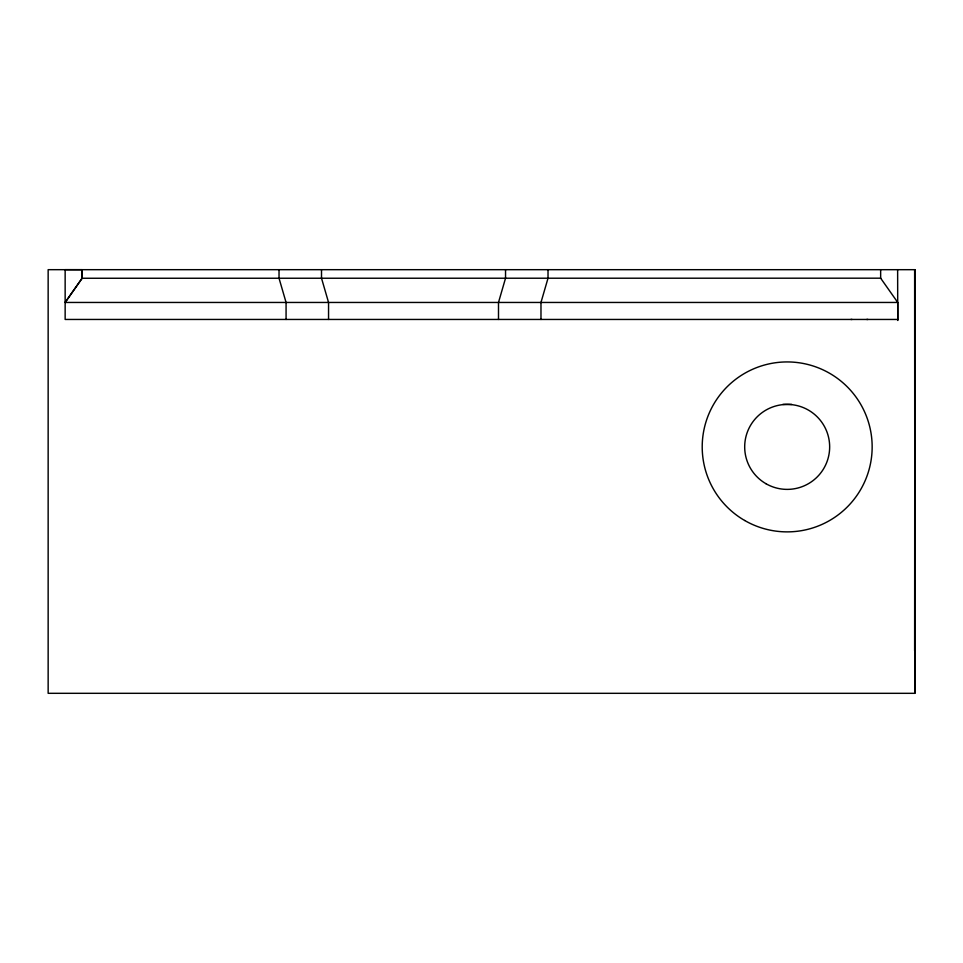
<?xml version="1.0" encoding="UTF-8"?>
<svg xmlns="http://www.w3.org/2000/svg" width="963" height="963" viewBox="0 0 963 963"><rect width="100%" height="100%" fill="white"/><g stroke="black" fill="none" stroke-linecap="round" stroke-linejoin="round"><path stroke-width="1.44" d="M286.071 319.451L286.071 302.454L279.029 278.235L279.029 269.712M328.552 319.451L328.552 302.454L321.51 278.187L321.51 269.688M498.497 319.451L498.497 302.454L505.539 278.187L505.539 269.688M540.977 319.451L540.977 302.454L548.019 278.211L548.019 269.7M880.651 269.688L880.651 278.187L897.745 302.454L897.745 320.474L897.636 269.688M914.633 650.832L914.85 269.688L48.15 269.676L48.15 693.312L914.85 693.324L914.85 269.688M897.745 302.454L65.147 302.454L82.144 278.175L82.144 269.688L65.147 269.676L65.147 319.451L897.648 319.451M65.147 302.454L82.144 278.259L82.144 269.688M82.144 278.259L880.76 278.187M850.907 319.451L852.05 319.451M866.76 319.451L867.904 319.451M782.799 404.412L791.815 404.412M914.85 693.324L914.633 269.688M765.934 483.691A42.48 42.48 0 0 0 829.661 446.904A42.48 42.48 0 0 0 765.934 410.106A42.48 42.48 0 0 0 765.934 483.691M744.688 520.489A84.973 84.973 0 0 0 872.153 446.904A84.973 84.973 0 0 0 744.688 373.319A84.973 84.973 0 0 0 744.688 520.489"/></g></svg>
